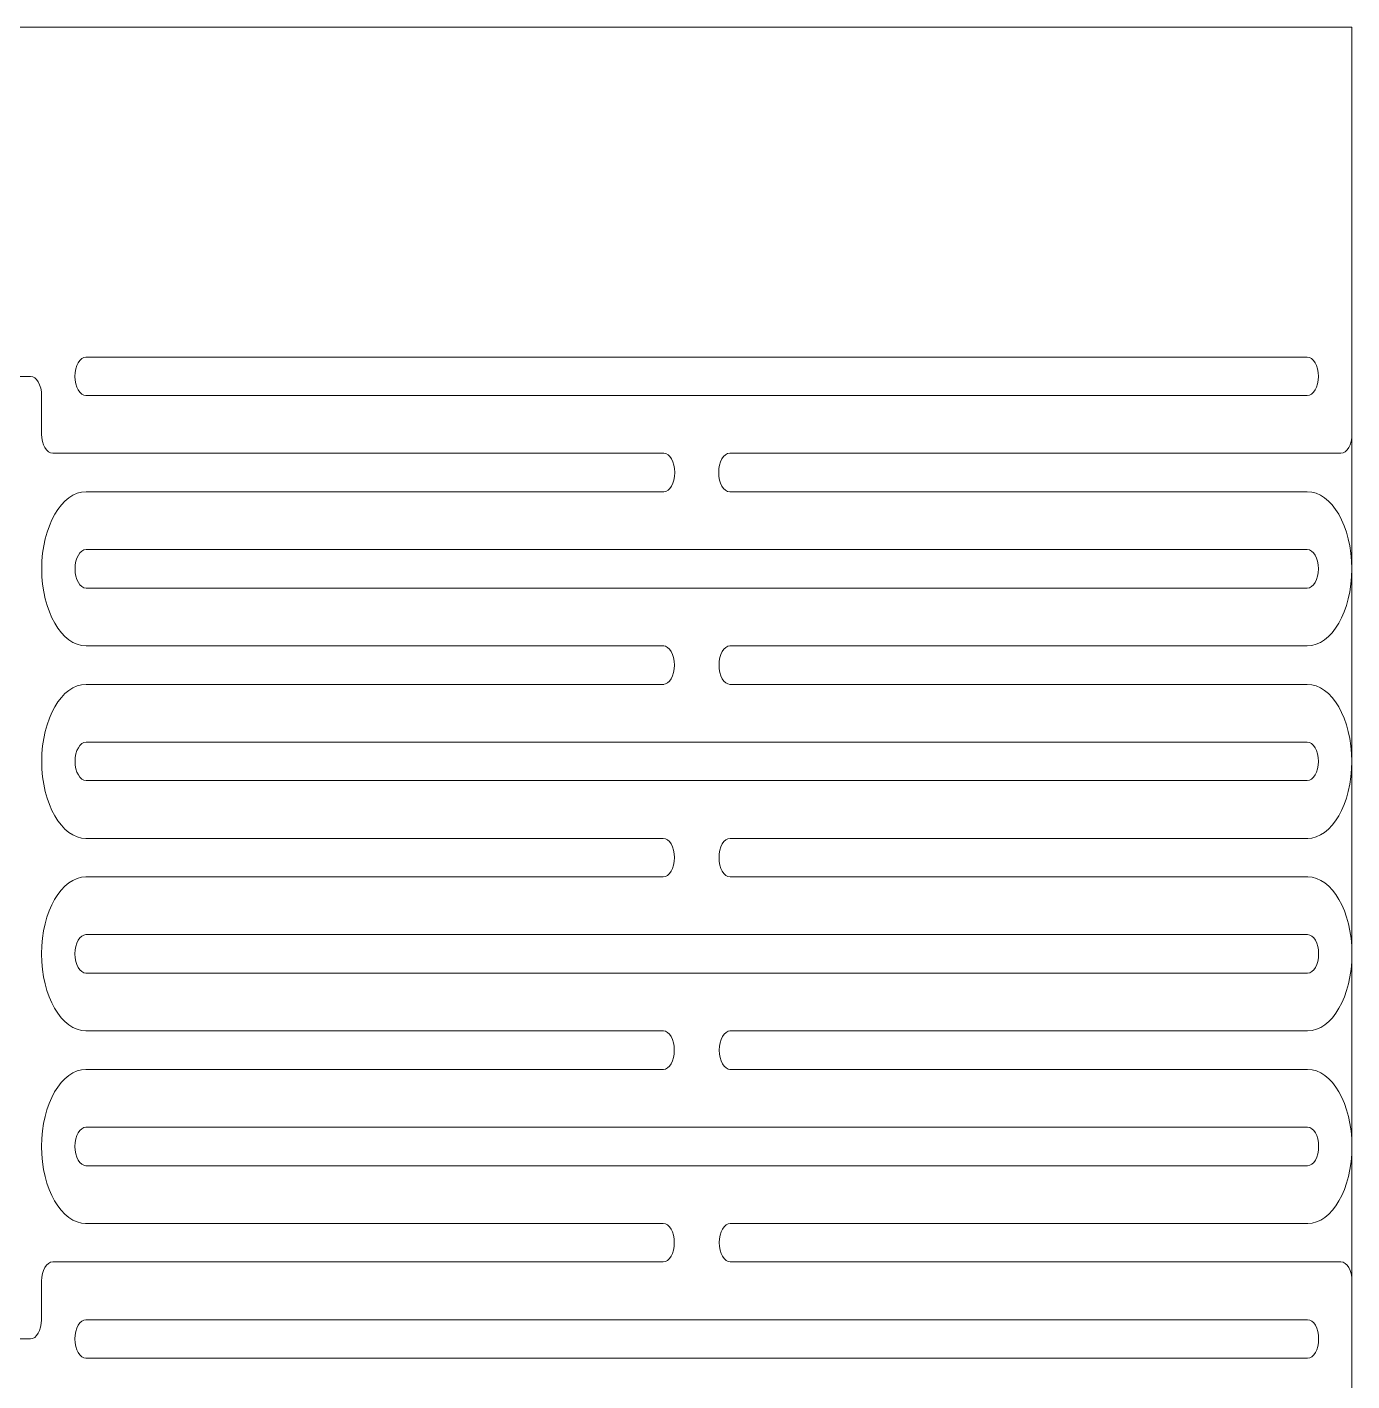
# Model space of a CAD drawing. Header units: inches. Extents: x 1.02 to 5.12, y -4.53 to -1.03.
# Drawn here: x 3.082 to 5.122, y -3.111 to -1.027 of the extents above; entities that cross this region are included whole.
import ezdxf

# ---------------------------------------------------------------- set-up
doc = ezdxf.new("R2010")
doc.units = ezdxf.units.IN
doc.header["$MEASUREMENT"] = 0
doc.layers.add('Layer 1', color=7, linetype='Continuous')

# ---------------------------------------------------------------- blocks, each defined once
blk = doc.blocks.new('block 5')
at = {"layer": 'Layer 1', "color": 7, "lineweight": 5, "true_color": 0xffffff}
for points, knots in [([(3.1732, -1.831), (3.1732, -1.831), (4.0626, -1.831), (4.0626, -1.831), (4.0626, -1.831), (4.1632, -1.831), (4.1632, -1.831), (4.1632, -1.831), (5.0526, -1.831), (5.0526, -1.831), (5.0526, -1.831), (5.0531, -1.831), (5.0531, -1.831), (5.0626, -1.831), (5.0703, -1.8442), (5.0703, -1.8606), (5.0703, -1.877), (5.0626, -1.8903), (5.0531, -1.8903), (5.0531, -1.8903), (4.1638, -1.8903), (4.1638, -1.8903), (4.1638, -1.8903), (4.062, -1.8903), (4.062, -1.8903), (4.062, -1.8903), (3.1726, -1.8903), (3.1726, -1.8903), (3.1632, -1.8903), (3.1555, -1.877), (3.1555, -1.8606), (3.1555, -1.8442), (3.1632, -1.831), (3.1726, -1.831), (3.1726, -1.831), (3.1732, -1.831), (3.1732, -1.831)], [0, 0, 0, 0, 1, 1, 1, 2, 2, 2, 3, 3, 3, 4, 4, 4, 5, 5, 5, 6, 6, 6, 7, 7, 7, 8, 8, 8, 9, 9, 9, 10, 10, 10, 11, 11, 11, 12, 12, 12, 12]), ([(3.1726, -2.1274), (3.1726, -2.1274), (4.062, -2.1274), (4.062, -2.1274), (4.062, -2.1274), (4.1638, -2.1274), (4.1638, -2.1274), (4.1638, -2.1274), (5.0531, -2.1274), (5.0531, -2.1274), (5.0626, -2.1274), (5.0703, -2.1407), (5.0703, -2.1571), (5.0703, -2.1734), (5.0626, -2.1867), (5.0531, -2.1867), (5.0531, -2.1867), (4.1638, -2.1867), (4.1638, -2.1867), (4.1638, -2.1867), (4.062, -2.1867), (4.062, -2.1867), (4.062, -2.1867), (3.1726, -2.1867), (3.1726, -2.1867), (3.1632, -2.1867), (3.1555, -2.1734), (3.1555, -2.1571), (3.1555, -2.1407), (3.1632, -2.1274), (3.1726, -2.1274)], [0, 0, 0, 0, 1, 1, 1, 2, 2, 2, 3, 3, 3, 4, 4, 4, 5, 5, 5, 6, 6, 6, 7, 7, 7, 8, 8, 8, 9, 9, 9, 10, 10, 10, 10]), ([(3.1726, -2.4238), (3.1726, -2.4238), (4.062, -2.4238), (4.062, -2.4238), (4.062, -2.4238), (4.1638, -2.4238), (4.1638, -2.4238), (4.1638, -2.4238), (5.0531, -2.4238), (5.0531, -2.4238), (5.0531, -2.4238), (5.0534, -2.4238), (5.0534, -2.4238), (5.0629, -2.4238), (5.0705, -2.4371), (5.0705, -2.4534), (5.0705, -2.4698), (5.0629, -2.4831), (5.0534, -2.4831), (5.0534, -2.4831), (4.164, -2.4831), (4.164, -2.4831), (4.164, -2.4831), (4.0617, -2.4831), (4.0617, -2.4831), (4.0617, -2.4831), (3.1723, -2.4831), (3.1723, -2.4831), (3.1629, -2.4831), (3.1552, -2.4698), (3.1552, -2.4534), (3.1552, -2.4371), (3.1629, -2.4238), (3.1723, -2.4238), (3.1723, -2.4238), (3.1726, -2.4238), (3.1726, -2.4238)], [0, 0, 0, 0, 1, 1, 1, 2, 2, 2, 3, 3, 3, 4, 4, 4, 5, 5, 5, 6, 6, 6, 7, 7, 7, 8, 8, 8, 9, 9, 9, 10, 10, 10, 11, 11, 11, 12, 12, 12, 12]), ([(3.1723, -2.7202), (3.1723, -2.7202), (4.0617, -2.7202), (4.0617, -2.7202), (4.0617, -2.7202), (4.164, -2.7202), (4.164, -2.7202), (4.164, -2.7202), (5.0534, -2.7202), (5.0534, -2.7202), (5.0629, -2.7202), (5.0705, -2.7335), (5.0705, -2.7499), (5.0705, -2.7663), (5.0629, -2.7795), (5.0534, -2.7795), (5.0534, -2.7795), (4.164, -2.7795), (4.164, -2.7795), (4.164, -2.7795), (4.0617, -2.7795), (4.0617, -2.7795), (4.0617, -2.7795), (3.1723, -2.7795), (3.1723, -2.7795), (3.1629, -2.7795), (3.1552, -2.7663), (3.1552, -2.7499), (3.1552, -2.7335), (3.1629, -2.7202), (3.1723, -2.7202)], [0, 0, 0, 0, 1, 1, 1, 2, 2, 2, 3, 3, 3, 4, 4, 4, 5, 5, 5, 6, 6, 6, 7, 7, 7, 8, 8, 8, 9, 9, 9, 10, 10, 10, 10])]:
    blk.add_open_spline(points, degree=3, knots=knots, dxfattribs=at)
blk = doc.blocks.new('block 2')
at = {"layer": 'Layer 1', "color": 7, "lineweight": 5, "true_color": 0xffffff}
for points, knots in [([(3.0372, -1.0266), (4.0738, -1.0266), (5.1219, -1.0266), (5.1219, -1.0266), (5.1219, -1.0266), (5.1219, -4.5266), (5.1219, -4.5266), (5.1219, -4.5266), (1.0193, -4.5266), (1.0193, -4.5266), (1.0193, -4.5266), (1.0193, -1.0266), (1.0193, -1.0266), (1.0193, -1.0266), (2.0228, -1.0266), (3.0372, -1.0266)], [0, 0, 0, 0, 1, 1, 1, 2, 2, 2, 3, 3, 3, 4, 4, 4, 5, 5, 5, 5]), ([(5.053, -1.5346), (5.053, -1.5346), (3.1727, -1.5346), (3.1727, -1.5346), (3.1727, -1.5346), (3.1723, -1.5346), (3.1723, -1.5346), (3.1629, -1.5346), (3.1552, -1.5479), (3.1552, -1.5643), (3.1552, -1.5806), (3.1629, -1.5939), (3.1723, -1.5939), (3.1723, -1.5939), (3.1732, -1.5939), (3.1732, -1.5939), (3.1732, -1.5939), (4.0626, -1.5939), (4.0626, -1.5939), (4.0626, -1.5939), (4.1632, -1.5939), (4.1632, -1.5939), (4.1632, -1.5939), (5.0526, -1.5939), (5.0526, -1.5939), (5.0526, -1.5939), (5.0531, -1.5939), (5.0531, -1.5939), (5.0626, -1.5939), (5.0703, -1.5806), (5.0703, -1.5643), (5.0703, -1.5479), (5.0626, -1.5346), (5.0531, -1.5346), (5.0531, -1.5346), (5.053, -1.5346), (5.053, -1.5346)], [0, 0, 0, 0, 1, 1, 1, 2, 2, 2, 3, 3, 3, 4, 4, 4, 5, 5, 5, 6, 6, 6, 7, 7, 7, 8, 8, 8, 9, 9, 9, 10, 10, 10, 11, 11, 11, 12, 12, 12, 12]), ([(3.0372, -1.5939), (3.0372, -1.5775), (3.0449, -1.5643), (3.0543, -1.5643), (3.0543, -1.5643), (3.0868, -1.5643), (3.0868, -1.5643), (3.0962, -1.5643), (3.1039, -1.5775), (3.1039, -1.5939), (3.1039, -1.5939), (3.1039, -1.5939), (3.1039, -1.5939), (3.1039, -1.5939), (3.1039, -1.6512), (3.1039, -1.6512), (3.1039, -1.6512), (3.1039, -1.6531), (3.1039, -1.6531), (3.1039, -1.6695), (3.1116, -1.6827), (3.121, -1.6827), (3.121, -1.6827), (4.062, -1.6828), (4.062, -1.6828), (4.062, -1.6828), (4.062, -1.6827), (4.062, -1.6827), (4.0714, -1.6827), (4.0791, -1.696), (4.0791, -1.7124), (4.0791, -1.7288), (4.0714, -1.742), (4.062, -1.742), (4.062, -1.742), (3.1726, -1.742), (3.1726, -1.742), (3.1348, -1.742), (3.1042, -1.7951), (3.1042, -1.8606), (3.1042, -1.9261), (3.1348, -1.9792), (3.1726, -1.9792), (3.1726, -1.9792), (4.062, -1.9792), (4.062, -1.9792), (4.062, -1.9792), (4.0614, -1.9792), (4.0614, -1.9792), (4.0709, -1.9792), (4.0785, -1.9925), (4.0785, -2.0089), (4.0785, -2.0252), (4.0709, -2.0385), (4.0614, -2.0385), (4.0614, -2.0385), (4.062, -2.0385), (4.062, -2.0385), (4.062, -2.0385), (3.1726, -2.0385), (3.1726, -2.0385), (3.1348, -2.0385), (3.1042, -2.0916), (3.1042, -2.1571), (3.1042, -2.2225), (3.1348, -2.2757), (3.1726, -2.2757), (3.1726, -2.2757), (3.1721, -2.2757), (3.1721, -2.2757), (3.1721, -2.2757), (4.0614, -2.2757), (4.0614, -2.2757), (4.0614, -2.2757), (4.0614, -2.2756), (4.0614, -2.2756), (4.0709, -2.2756), (4.0785, -2.2888), (4.0785, -2.3052), (4.0785, -2.3216), (4.0709, -2.3349), (4.0614, -2.3349), (4.0614, -2.3349), (3.1721, -2.3349), (3.1721, -2.3349), (3.1721, -2.3349), (3.1723, -2.3349), (3.1723, -2.3349), (3.1346, -2.3349), (3.1039, -2.3879), (3.1039, -2.4534), (3.1039, -2.5189), (3.1346, -2.572), (3.1723, -2.572), (3.1723, -2.572), (4.0617, -2.572), (4.0617, -2.572), (4.0617, -2.572), (4.0612, -2.572), (4.0612, -2.572), (4.0706, -2.572), (4.0783, -2.5853), (4.0783, -2.6017), (4.0783, -2.618), (4.0706, -2.6313), (4.0612, -2.6313), (4.0612, -2.6313), (4.0617, -2.6313), (4.0617, -2.6313), (4.0617, -2.6313), (3.1723, -2.6313), (3.1723, -2.6313), (3.1346, -2.6313), (3.1039, -2.6844), (3.1039, -2.7499), (3.1039, -2.8154), (3.1346, -2.8685), (3.1723, -2.8685), (3.1723, -2.8685), (3.1718, -2.8685), (3.1718, -2.8685), (3.1718, -2.8685), (4.0612, -2.8685), (4.0612, -2.8685), (4.0612, -2.8685), (4.0612, -2.8684), (4.0612, -2.8684), (4.0706, -2.8684), (4.0783, -2.8816), (4.0783, -2.898), (4.0783, -2.9144), (4.0706, -2.9277), (4.0612, -2.9277), (4.0612, -2.9277), (3.121, -2.9277), (3.121, -2.9277), (3.1116, -2.9277), (3.1039, -2.9409), (3.1039, -2.9573), (3.1039, -2.9573), (3.1039, -3.0166), (3.1039, -3.0166), (3.1039, -3.0166), (3.1038, -3.0166), (3.1038, -3.0166), (3.1038, -3.033), (3.0962, -3.0462), (3.0867, -3.0462), (3.0867, -3.0462), (3.0543, -3.0462), (3.0543, -3.0462), (3.0448, -3.0462), (3.0372, -3.033), (3.0372, -3.0166), (3.0372, -3.0166), (3.0372, -2.9573), (3.0372, -2.9573), (3.0372, -2.9409), (3.0295, -2.9277), (3.0201, -2.9277), (3.0201, -2.9277), (2.0799, -2.9277), (2.0799, -2.9277), (2.0705, -2.9277), (2.0628, -2.9144), (2.0628, -2.898), (2.0628, -2.8816), (2.0705, -2.8684), (2.0799, -2.8684), (2.0799, -2.8684), (2.0799, -2.8685), (2.0799, -2.8685), (2.0799, -2.8685), (2.9693, -2.8685), (2.9693, -2.8685), (2.9693, -2.8685), (2.9688, -2.8685), (2.9688, -2.8685), (3.0065, -2.8685), (3.0372, -2.8154), (3.0372, -2.7499), (3.0372, -2.6844), (3.0065, -2.6313), (2.9688, -2.6313), (2.9688, -2.6313), (2.0794, -2.6313), (2.0794, -2.6313), (2.0794, -2.6313), (2.0799, -2.6313), (2.0799, -2.6313), (2.0705, -2.6313), (2.0628, -2.618), (2.0628, -2.6017), (2.0628, -2.5853), (2.0705, -2.572), (2.0799, -2.572), (2.0799, -2.572), (2.0794, -2.572), (2.0794, -2.572), (2.0794, -2.572), (2.9688, -2.572), (2.9688, -2.572), (3.0065, -2.572), (3.0372, -2.5189), (3.0372, -2.4534), (3.0372, -2.3879), (3.0065, -2.3349), (2.9688, -2.3349), (2.9688, -2.3349), (2.969, -2.3349), (2.969, -2.3349), (2.969, -2.3349), (2.0797, -2.3349), (2.0797, -2.3349), (2.0702, -2.3349), (2.0626, -2.3216), (2.0626, -2.3052), (2.0626, -2.2888), (2.0702, -2.2756), (2.0797, -2.2756), (2.0797, -2.2756), (2.0797, -2.2757), (2.0797, -2.2757), (2.0797, -2.2757), (2.969, -2.2757), (2.969, -2.2757), (2.969, -2.2757), (2.9685, -2.2757), (2.9685, -2.2757), (3.0063, -2.2757), (3.0369, -2.2225), (3.0369, -2.1571), (3.0369, -2.0916), (3.0063, -2.0385), (2.9685, -2.0385), (2.9685, -2.0385), (2.0791, -2.0385), (2.0791, -2.0385), (2.0791, -2.0385), (2.0797, -2.0385), (2.0797, -2.0385), (2.0702, -2.0385), (2.0626, -2.0252), (2.0626, -2.0089), (2.0626, -1.9925), (2.0702, -1.9792), (2.0797, -1.9792), (2.0797, -1.9792), (2.0791, -1.9792), (2.0791, -1.9792), (2.0791, -1.9792), (2.9685, -1.9792), (2.9685, -1.9792), (3.0063, -1.9792), (3.0369, -1.9261), (3.0369, -1.8606), (3.0369, -1.7951), (3.0063, -1.742), (2.9685, -1.742), (2.9685, -1.742), (2.0791, -1.742), (2.0791, -1.742), (2.0697, -1.742), (2.062, -1.7288), (2.062, -1.7124), (2.062, -1.696), (2.0697, -1.6827), (2.0791, -1.6827), (2.0791, -1.6827), (2.0791, -1.6828), (2.0791, -1.6828), (2.0791, -1.6828), (3.0201, -1.6827), (3.0201, -1.6827), (3.0295, -1.6827), (3.0372, -1.6695), (3.0372, -1.6531), (3.0372, -1.6531), (3.0372, -1.6512), (3.0372, -1.6512), (3.0372, -1.6512), (3.0372, -1.5939), (3.0372, -1.5939)], [0, 0, 0, 0, 1, 1, 1, 2, 2, 2, 3, 3, 3, 4, 4, 4, 5, 5, 5, 6, 6, 6, 7, 7, 7, 8, 8, 8, 9, 9, 9, 10, 10, 10, 11, 11, 11, 12, 12, 12, 13, 13, 13, 14, 14, 14, 15, 15, 15, 16, 16, 16, 17, 17, 17, 18, 18, 18, 19, 19, 19, 20, 20, 20, 21, 21, 21, 22, 22, 22, 23, 23, 23, 24, 24, 24, 25, 25, 25, 26, 26, 26, 27, 27, 27, 28, 28, 28, 29, 29, 29, 30, 30, 30, 31, 31, 31, 32, 32, 32, 33, 33, 33, 34, 34, 34, 35, 35, 35, 36, 36, 36, 37, 37, 37, 38, 38, 38, 39, 39, 39, 40, 40, 40, 41, 41, 41, 42, 42, 42, 43, 43, 43, 44, 44, 44, 45, 45, 45, 46, 46, 46, 47, 47, 47, 48, 48, 48, 49, 49, 49, 50, 50, 50, 51, 51, 51, 52, 52, 52, 53, 53, 53, 54, 54, 54, 55, 55, 55, 56, 56, 56, 57, 57, 57, 58, 58, 58, 59, 59, 59, 60, 60, 60, 61, 61, 61, 62, 62, 62, 63, 63, 63, 64, 64, 64, 65, 65, 65, 66, 66, 66, 67, 67, 67, 68, 68, 68, 69, 69, 69, 70, 70, 70, 71, 71, 71, 72, 72, 72, 73, 73, 73, 74, 74, 74, 75, 75, 75, 76, 76, 76, 77, 77, 77, 78, 78, 78, 79, 79, 79, 80, 80, 80, 81, 81, 81, 82, 82, 82, 83, 83, 83, 84, 84, 84, 85, 85, 85, 86, 86, 86, 87, 87, 87, 88, 88, 88, 89, 89, 89, 90, 90, 90, 91, 91, 91, 92, 92, 92, 93, 93, 93, 94, 94, 94, 94]), ([(5.1219, -1.6531), (5.1219, -1.6695), (5.1142, -1.6827), (5.1047, -1.6827), (5.1047, -1.6827), (4.1638, -1.6828), (4.1638, -1.6828), (4.1638, -1.6828), (4.1638, -1.6827), (4.1638, -1.6827), (4.1543, -1.6827), (4.1467, -1.696), (4.1467, -1.7124), (4.1467, -1.7288), (4.1543, -1.742), (4.1638, -1.742), (4.1638, -1.742), (5.0531, -1.742), (5.0531, -1.742), (5.0909, -1.742), (5.1216, -1.7951), (5.1216, -1.8606)], [0, 0, 0, 0, 1, 1, 1, 2, 2, 2, 3, 3, 3, 4, 4, 4, 5, 5, 5, 6, 6, 6, 7, 7, 7, 7]), ([(5.1216, -1.8606), (5.1216, -1.9261), (5.0909, -1.9792), (5.0531, -1.9792), (5.0531, -1.9792), (4.1638, -1.9792), (4.1638, -1.9792), (4.1638, -1.9792), (4.1643, -1.9792), (4.1643, -1.9792), (4.1549, -1.9792), (4.1472, -1.9925), (4.1472, -2.0089), (4.1472, -2.0252), (4.1549, -2.0385), (4.1643, -2.0385), (4.1643, -2.0385), (4.1638, -2.0385), (4.1638, -2.0385), (4.1638, -2.0385), (5.0531, -2.0385), (5.0531, -2.0385), (5.0909, -2.0385), (5.1216, -2.0916), (5.1216, -2.1571)], [0, 0, 0, 0, 1, 1, 1, 2, 2, 2, 3, 3, 3, 4, 4, 4, 5, 5, 5, 6, 6, 6, 7, 7, 7, 8, 8, 8, 8]), ([(5.1216, -2.1571), (5.1216, -2.2225), (5.0909, -2.2757), (5.0531, -2.2757), (5.0531, -2.2757), (5.0537, -2.2757), (5.0537, -2.2757), (5.0537, -2.2757), (4.1643, -2.2757), (4.1643, -2.2757), (4.1643, -2.2757), (4.1643, -2.2756), (4.1643, -2.2756), (4.1549, -2.2756), (4.1472, -2.2888), (4.1472, -2.3052), (4.1472, -2.3216), (4.1549, -2.3349), (4.1643, -2.3349), (4.1643, -2.3349), (5.0537, -2.3349), (5.0537, -2.3349), (5.0537, -2.3349), (5.0534, -2.3349), (5.0534, -2.3349), (5.0912, -2.3349), (5.1219, -2.3879), (5.1219, -2.4534)], [0, 0, 0, 0, 1, 1, 1, 2, 2, 2, 3, 3, 3, 4, 4, 4, 5, 5, 5, 6, 6, 6, 7, 7, 7, 8, 8, 8, 9, 9, 9, 9]), ([(5.1219, -2.4534), (5.1219, -2.5189), (5.0912, -2.572), (5.0534, -2.572), (5.0534, -2.572), (4.164, -2.572), (4.164, -2.572), (4.164, -2.572), (4.1646, -2.572), (4.1646, -2.572), (4.1552, -2.572), (4.1475, -2.5853), (4.1475, -2.6017), (4.1475, -2.618), (4.1552, -2.6313), (4.1646, -2.6313), (4.1646, -2.6313), (4.164, -2.6313), (4.164, -2.6313), (4.164, -2.6313), (5.0534, -2.6313), (5.0534, -2.6313), (5.0912, -2.6313), (5.1219, -2.6844), (5.1219, -2.7499)], [0, 0, 0, 0, 1, 1, 1, 2, 2, 2, 3, 3, 3, 4, 4, 4, 5, 5, 5, 6, 6, 6, 7, 7, 7, 8, 8, 8, 8]), ([(5.1219, -2.7499), (5.1219, -2.8154), (5.0912, -2.8685), (5.0534, -2.8685), (5.0534, -2.8685), (5.054, -2.8685), (5.054, -2.8685), (5.054, -2.8685), (4.1646, -2.8685), (4.1646, -2.8685), (4.1646, -2.8685), (4.1646, -2.8684), (4.1646, -2.8684), (4.1552, -2.8684), (4.1475, -2.8816), (4.1475, -2.898), (4.1475, -2.9144), (4.1552, -2.9277), (4.1646, -2.9277), (4.1646, -2.9277), (5.1047, -2.9277), (5.1047, -2.9277), (5.1142, -2.9277), (5.1219, -2.9409), (5.1219, -2.9573)], [0, 0, 0, 0, 1, 1, 1, 2, 2, 2, 3, 3, 3, 4, 4, 4, 5, 5, 5, 6, 6, 6, 7, 7, 7, 8, 8, 8, 8]), ([(3.1723, -3.0166), (3.1629, -3.0166), (3.1552, -3.0299), (3.1552, -3.0462), (3.1552, -3.0626), (3.1629, -3.0759), (3.1723, -3.0759), (3.1723, -3.0759), (3.1732, -3.0759), (3.1732, -3.0759), (3.1732, -3.0759), (5.0534, -3.0759), (5.0534, -3.0759), (5.0629, -3.0759), (5.0705, -3.0626), (5.0705, -3.0462), (5.0705, -3.0299), (5.0629, -3.0166), (5.0534, -3.0166), (5.0534, -3.0166), (4.164, -3.0166), (4.164, -3.0166), (4.164, -3.0166), (4.0617, -3.0166), (4.0617, -3.0166), (4.0617, -3.0166), (3.1723, -3.0166), (3.1723, -3.0166)], [0, 0, 0, 0, 1, 1, 1, 2, 2, 2, 3, 3, 3, 4, 4, 4, 5, 5, 5, 6, 6, 6, 7, 7, 7, 8, 8, 8, 9, 9, 9, 9])]:
    blk.add_open_spline(points, degree=3, knots=knots, dxfattribs=at)
at = {"layer": 'Layer 1'}
blk.add_blockref('block 5', (0, 0), dxfattribs=at)

msp = doc.modelspace()

# ---------------------------------------------------------------- block references
at = {"layer": 'Layer 1'}
msp.add_blockref('block 2', (0, 0), dxfattribs=at)

doc.saveas('drawing.dxf')
